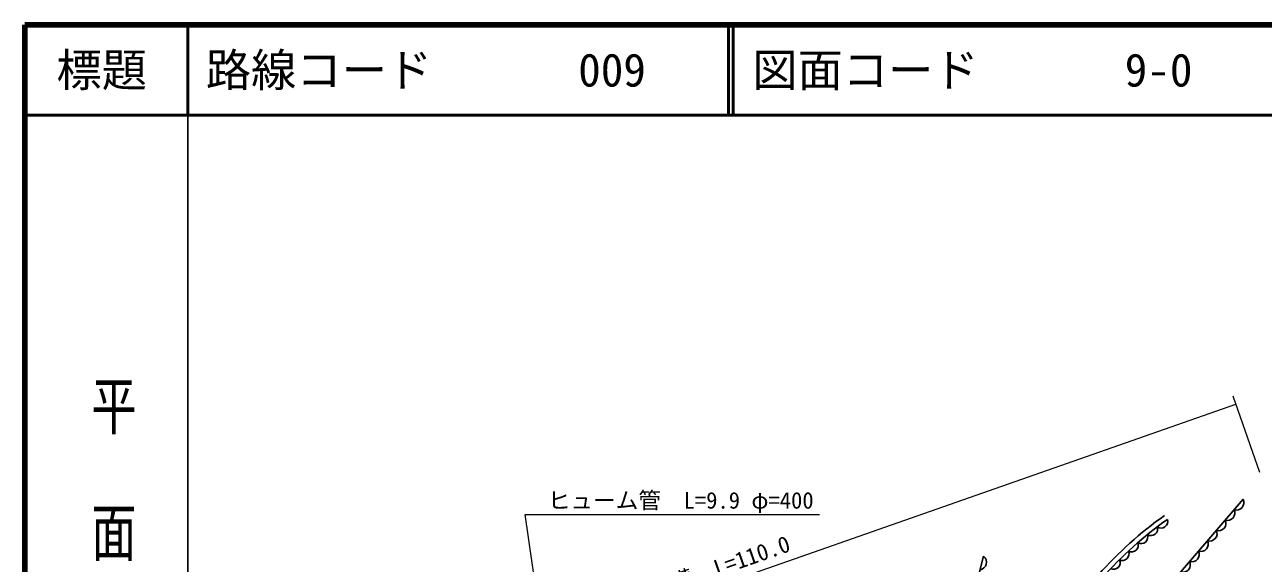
# Model space of a CAD drawing. Units: millimetres, scale not verified. Extents: x 40000 to 680000, y 20000 to 380000.
# Drawn here: x 40000 to 176822, y 320472 to 380000 of the extents above; entities that cross this region are included whole.
import ezdxf
from ezdxf.enums import TextEntityAlignment as Align

# ---------------------------------------------------------------- set-up
doc = ezdxf.new("R2010")
doc.units = ezdxf.units.MM
doc.header["$LTSCALE"] = 1000
for name, color, linetype, lineweight in [('M-BGD', 7, 'Continuous', 25), ('M-STR-HTXT', 7, 'Continuous', 13), ('M-TTL', 2, 'Continuous', 140), ('M-TTL-BAND', 7, 'Continuous', 25), ('M-TTL-LINE', 7, 'Continuous', 50)]:
    doc.layers.add(name, color=color, linetype=linetype, lineweight=lineweight)
doc.layers.add('M-TTL-TXT', color=7, linetype='Continuous')
doc.styles.add('@ＭＳ ゴシック', font='')
doc.styles.add('ＭＳ ゴシック', font='')
doc.styles.get('@ＭＳ ゴシック').set_extended_font_data('@MS Gothic')
doc.styles.get('ＭＳ ゴシック').set_extended_font_data('MS Gothic')

msp = doc.modelspace()

# ---------------------------------------------------------------- linework, layer by layer
at = {"layer": 'M-BGD'}
msp.add_line((143626, 312258), (145924, 321237), dxfattribs=at)
msp.add_lwpolyline([(159103, 307746), (159828, 310343), (174590, 327539)], dxfattribs=at)
for centre, radius, start, end in [((173855, 327174), 821, 252.35501, 26.35259), ((189814, 291856), 41470, 125.16777, 138.74846), ((172871, 326028), 821, 252.35501, 26.35259), ((189814, 291856), 40931, 125.16777, 138.76553), ((164424, 324259), 734, 237.16694, 18.9962), ((165536, 325101), 734, 235.22441, 17.05367), ((171887, 324882), 821, 252.35501, 26.35259), ((163340, 323379), 734, 239.10948, 20.93874), ((169918, 322589), 821, 252.35501, 26.35259), ((170903, 323735), 821, 252.35501, 26.35259), ((161265, 321513), 734, 242.99456, 24.82382), ((162286, 322464), 734, 241.05202, 22.88128), ((168934, 321442), 821, 252.35501, 26.35259), ((145396, 320575), 847, 279.81213, 51.48088), ((160276, 320528), 734, 244.9371, 26.76636), ((167950, 320296), 821, 252.35501, 26.35259)]:
    msp.add_arc(centre, radius, start, end, dxfattribs=at)
at = {"layer": 'M-STR-HTXT'}
for p, q in [((59600, 298044), (173787, 338051)), ((173467, 338966), (176415, 330544))]:
    msp.add_line(p, q, dxfattribs=at)
msp.add_lwpolyline([(103502, 269099), (95286, 325859), (127786, 325859)], dxfattribs=at)
at = {"layer": 'M-TTL'}
for p, q in [((40000, 380000), (40000, 20000)), ((680000, 380000), (40000, 380000))]:
    msp.add_line(p, q, dxfattribs=at)
at = {"layer": 'M-TTL-BAND'}
msp.add_line((58000, 370000), (58000, 20000), dxfattribs=at)
at = {"layer": 'M-TTL-LINE'}
for p, q in [((58000, 380000), (58000, 370000)), ((117750, 380000), (117750, 370000)), ((118250, 380000), (118250, 370000)), ((40000, 370000), (680000, 370000))]:
    msp.add_line(p, q, dxfattribs=at)

# ---------------------------------------------------------------- texts
at = {"layer": 'M-STR-HTXT', "style": 'ＭＳ ゴシック'}
msp.add_text('\u3000ヒューム管\u3000L=9.9 φ=400', height=1833, dxfattribs=at).set_placement((95286, 325959), align=Align.BOTTOM_LEFT)
msp.add_text('側溝\u3000L=110.0', height=1833, rotation=19.309, dxfattribs=at).set_placement((117266, 318658), align=Align.BOTTOM_CENTER)
at = {"layer": 'M-TTL-BAND', "style": '@ＭＳ ゴシック', "width": 1.4}
msp.add_text('平  面  図', height=3666, rotation=270, dxfattribs=at).set_placement((49777, 306475), align=Align.MIDDLE_RIGHT)
at = {"layer": 'M-TTL-TXT', "style": 'ＭＳ ゴシック'}
msp.add_text('標題', height=3666, dxfattribs=at).set_placement((48500, 375000), align=Align.MIDDLE_CENTER)
for s, p in [('路線コード', (60000, 375000)), ('009', (101142, 375000)), ('図面コード', (120380, 375000)), ('9-0', (161521, 375000))]:
    msp.add_text(s, height=3666, dxfattribs=at).set_placement(p, align=Align.MIDDLE_LEFT)

doc.saveas('drawing.dxf')
